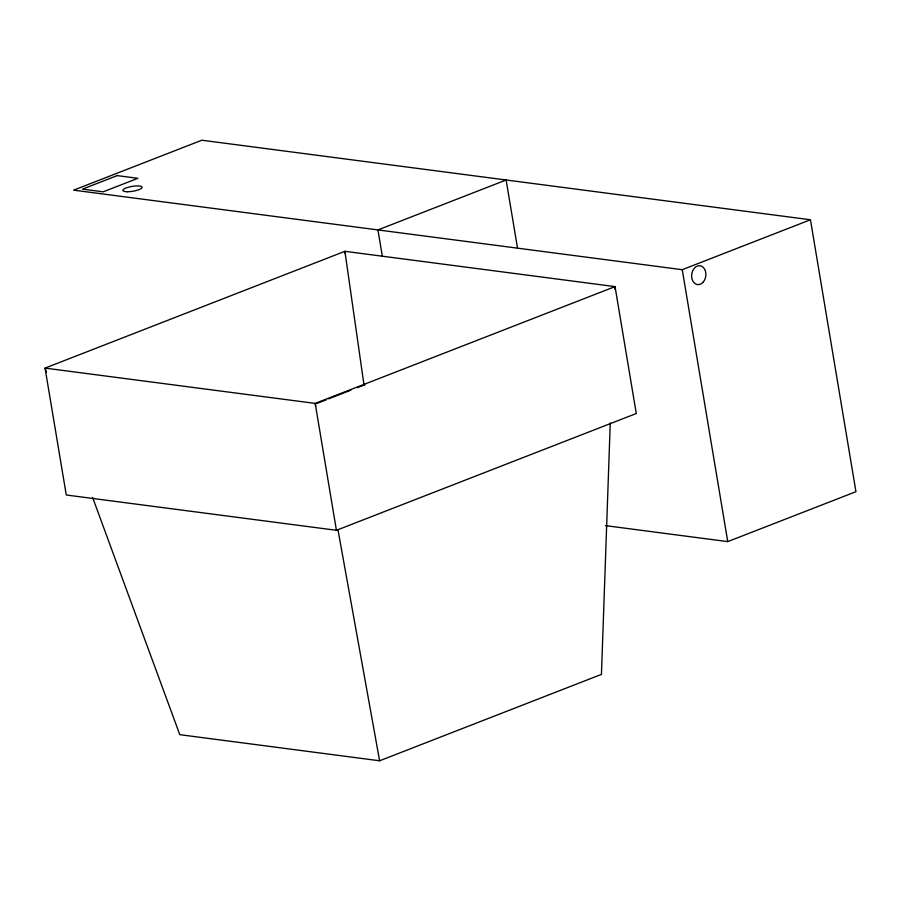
<?xml version="1.0" encoding="UTF-8"?>
<svg xmlns="http://www.w3.org/2000/svg" width="901" height="901" viewBox="0 0 901 901"><rect width="100%" height="100%" fill="white"/><g stroke="black" fill="none" stroke-linecap="round" stroke-linejoin="round"><path stroke-width="1.35" d="M610.259 422.907L601.44 674.387L379.614 760.782L179.783 734.664L92.566 497.386M614.944 289.435L615.045 286.619L344.903 251.311L45.05 368.104L66.28 494.998L336.422 530.295L636.275 413.514L615.045 286.619L315.192 403.4L45.05 368.104L46.503 372.057M316.915 403.423L326.061 399.864M328.674 398.839L350.894 390.189M357.427 387.644L362.664 385.605M363.97 385.099L364.86 384.75M810.45 219.765L201.813 140.218L73.612 190.156L682.248 269.692L810.45 219.765L855.95 491.687L727.749 541.614L605.472 525.632M315.688 406.148L315.192 403.4L336.422 530.295M337.965 529.743L379.614 760.782M682.248 269.692L727.749 541.614M517.501 247.978L506.125 179.997L377.936 229.924L382.339 256.278M345.365 254.071L344.903 251.311L364.094 385.651M117.175 175.605L82.464 189.131L103.153 191.834L137.864 178.319L117.175 175.605M127.57 191.733A9.742 2.455 -9.5 0 0 142.121 187.363A9.742 2.455 -9.5 0 0 127.829 187.385A9.742 2.455 -9.5 0 0 127.57 191.733M702.983 282.351A9.506 7.095 -82.6 0 0 701.642 266.223A9.506 7.095 -82.6 0 0 691.664 276.9A9.506 7.095 -82.6 0 0 702.983 282.351"/></g></svg>
